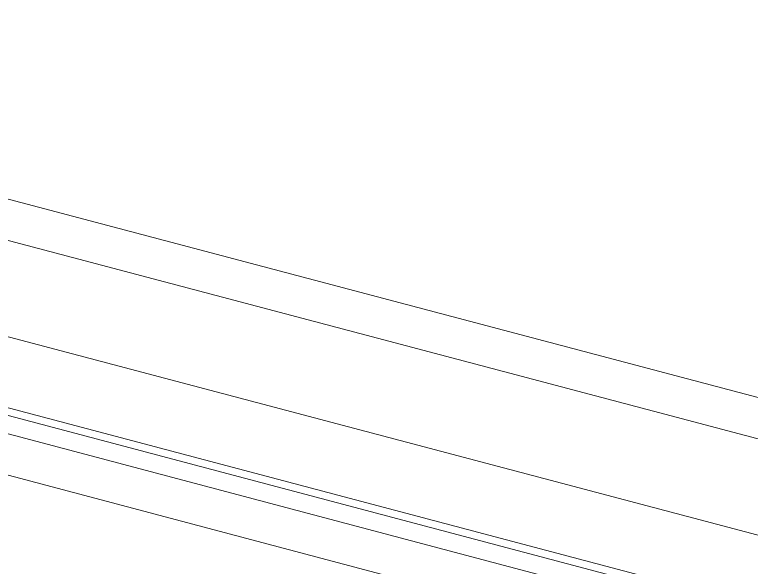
# Model space of a CAD drawing. Header units: metres. Extents: x 40 to 358, y -13 to 19.
# Drawn here: x 77.76 to 84.98, y 2.39 to 7.8 of the extents above; entities that cross this region are included whole.
import ezdxf

# ---------------------------------------------------------------- set-up
doc = ezdxf.new("R2010")
doc.units = ezdxf.units.M
doc.layers.add('A-MURO', color=113, linetype='Continuous', lineweight=9)
doc.layers.add('A-PISO', color=51, linetype='Continuous', lineweight=9)

msp = doc.modelspace()

# ---------------------------------------------------------------- linework, layer by layer
at = {"layer": 'A-MURO'}
for p, q in [((57.8544, 9.9032), (95.5838, -0.0834)), ((59.7184, 8.7151), (88.8267, 1.0104)), ((88.53, 1.0122), (60.1321, 8.5289))]:
    msp.add_line(p, q, dxfattribs=at)
at = {"layer": 'A-PISO'}
for p, q in [((44.6288, 14.7515), (89.4354, 2.8923)), ((89.4354, 2.4876), (44.6288, 14.3469)), ((60.4869, 8.2551), (88.1792, 0.9252)), ((87.39, 0.7295), (61.2852, 7.6392))]:
    msp.add_line(p, q, dxfattribs=at)

doc.saveas('drawing.dxf')
